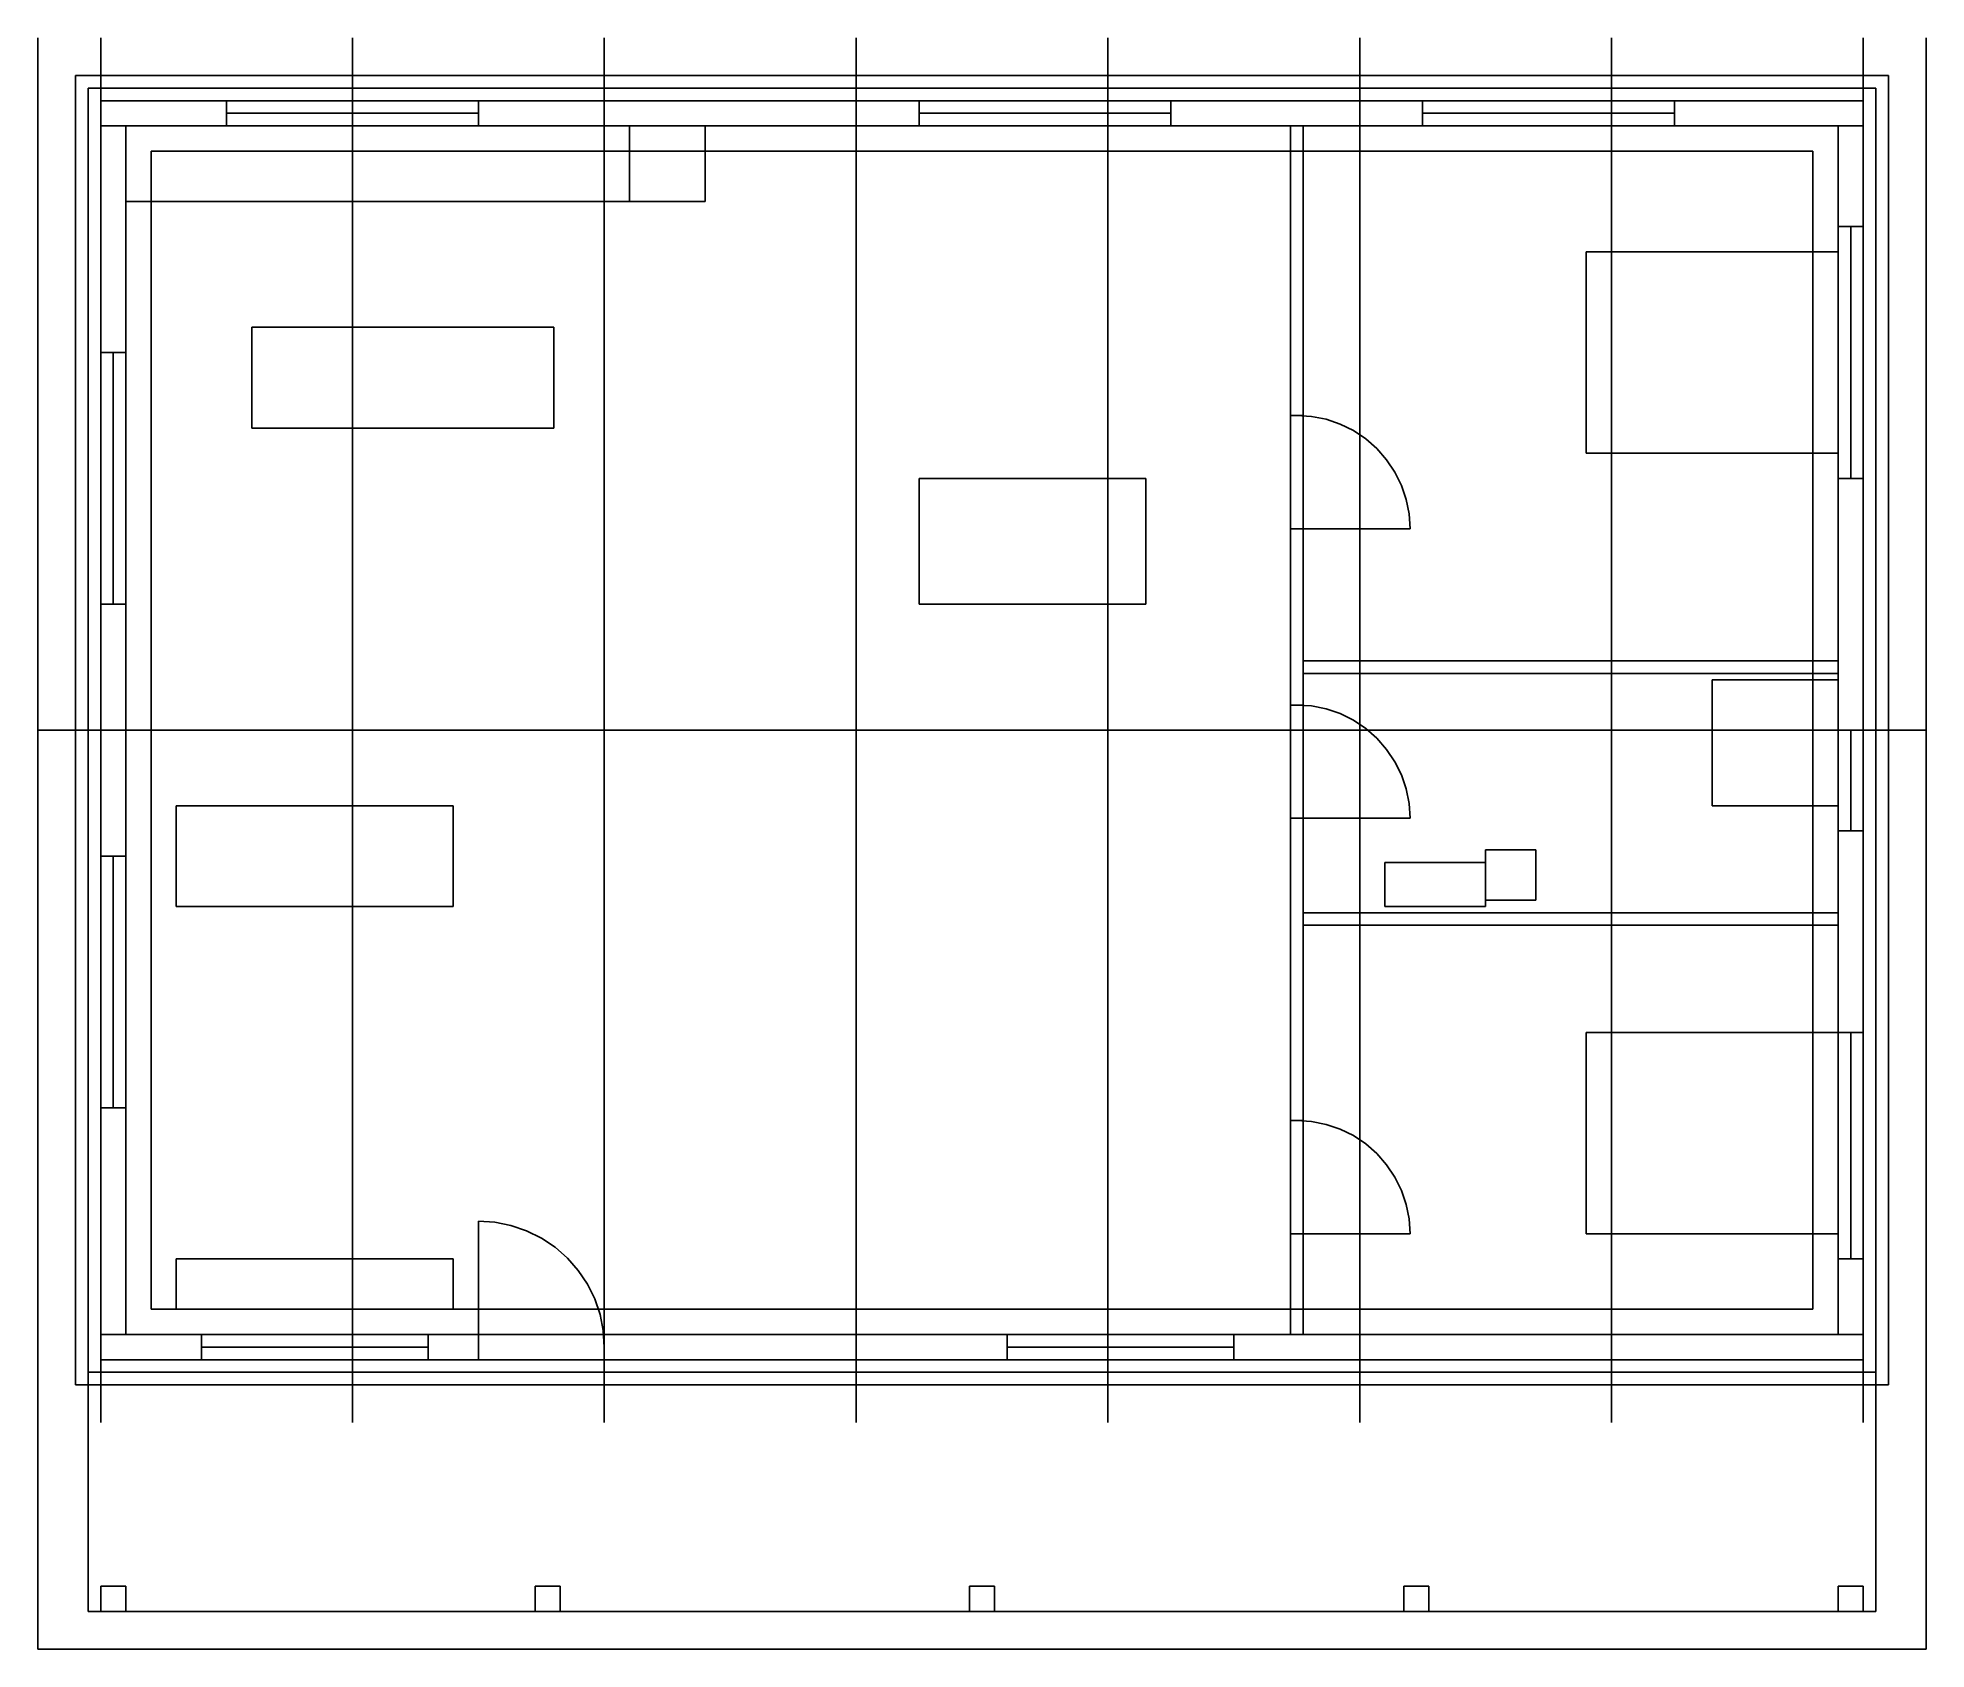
# Model space of a CAD drawing. Header units: metres. Extents: x -0.5 to 14.5, y -2.3 to 10.5.
import ezdxf

# ---------------------------------------------------------------- set-up
doc = ezdxf.new("R2010")
doc.units = ezdxf.units.M

msp = doc.modelspace()

# ---------------------------------------------------------------- linework, layer by layer
at = {"layer": 'FIX', "color": 1}
for p, q in [((4.2, 9.8), (0.2, 9.8)), ((0.2, 9.8), (0.2, 9.2)), ((4.2, 9.8, 0.9), (0.2, 9.8, 0.9)), ((0.2, 9.8, 0.9), (0.2, 9.2, 0.9)), ((0.2, 9.8), (0.2, 9.8, 0.9)), ((4.2, 9.2), (4.2, 9.8)), ((4.2, 9.2, 0.9), (4.2, 9.8, 0.9)), ((4.2, 9.8), (4.2, 9.8, 0.9)), ((4.8, 9.8), (4.2, 9.8)), ((4.8, 9.8, 2), (4.2, 9.8, 2)), ((4.2, 9.8, 2), (4.2, 9.2, 2)), ((4.2, 9.8), (4.2, 9.8, 2)), ((4.8, 9.2), (4.8, 9.8)), ((4.8, 9.2, 2), (4.8, 9.8, 2)), ((4.8, 9.8), (4.8, 9.8, 2)), ((0.2, 9.2), (4.2, 9.2)), ((0.2, 9.2, 0.9), (4.2, 9.2, 0.9)), ((0.2, 9.2), (0.2, 9.2, 0.9)), ((4.2, 9.2), (4.2, 9.2, 0.9)), ((4.2, 9.2), (4.8, 9.2)), ((4.2, 9.2, 2), (4.8, 9.2, 2)), ((4.2, 9.2), (4.2, 9.2, 2)), ((4.8, 9.2), (4.8, 9.2, 2)), ((13.8, 8.8), (11.8, 8.8)), ((11.8, 8.8), (11.8, 7.2)), ((13.8, 8.8, 0.5), (11.8, 8.8, 0.5)), ((11.8, 8.8, 0.5), (11.8, 7.2, 0.5)), ((11.8, 8.8), (11.8, 8.8, 0.5)), ((13.8, 7.2), (13.8, 8.8)), ((13.8, 7.2, 0.5), (13.8, 8.8, 0.5)), ((13.8, 8.8), (13.8, 8.8, 0.5)), ((3.6, 8.2), (1.2, 8.2)), ((1.2, 8.2), (1.2, 7.4)), ((3.6, 8.2, 0.9), (1.2, 8.2, 0.9)), ((1.2, 8.2, 0.9), (1.2, 7.4, 0.9)), ((1.2, 8.2), (1.2, 8.2, 0.9)), ((3.6, 7.4), (3.6, 8.2)), ((3.6, 7.4, 0.9), (3.6, 8.2, 0.9)), ((3.6, 8.2), (3.6, 8.2, 0.9)), ((1.2, 7.4), (3.6, 7.4)), ((1.2, 7.4, 0.9), (3.6, 7.4, 0.9)), ((1.2, 7.4), (1.2, 7.4, 0.9)), ((3.6, 7.4), (3.6, 7.4, 0.9)), ((11.8, 7.2), (13.8, 7.2)), ((11.8, 7.2, 0.5), (13.8, 7.2, 0.5)), ((11.8, 7.2), (11.8, 7.2, 0.5)), ((13.8, 7.2), (13.8, 7.2, 0.5)), ((8.3, 7), (6.5, 7)), ((6.5, 7), (6.5, 6)), ((8.3, 7, 0.75), (6.5, 7, 0.75)), ((6.5, 7, 0.75), (6.5, 6, 0.75)), ((6.5, 7), (6.5, 7, 0.75)), ((8.3, 6), (8.3, 7)), ((8.3, 6, 0.75), (8.3, 7, 0.75)), ((8.3, 7), (8.3, 7, 0.75)), ((6.5, 6), (8.3, 6)), ((6.5, 6, 0.75), (8.3, 6, 0.75)), ((6.5, 6), (6.5, 6, 0.75)), ((8.3, 6), (8.3, 6, 0.75)), ((13.8, 5.4), (12.8, 5.4)), ((12.8, 5.4), (12.8, 4.4)), ((13.8, 5.4, 0.05), (12.8, 5.4, 0.05)), ((12.8, 5.4, 0.05), (12.8, 4.4, 0.05)), ((12.8, 5.4), (12.8, 5.4, 0.05)), ((13.8, 4.4), (13.8, 5.4)), ((13.8, 4.4, 0.05), (13.8, 5.4, 0.05)), ((13.8, 5.4), (13.8, 5.4, 0.05)), ((2.8, 4.4), (0.6, 4.4)), ((0.6, 4.4), (0.6, 3.6)), ((2.8, 4.4, 0.45), (0.6, 4.4, 0.45)), ((0.6, 4.4, 0.45), (0.6, 3.6, 0.45)), ((0.6, 4.4), (0.6, 4.4, 0.45)), ((2.8, 3.6), (2.8, 4.4)), ((2.8, 3.6, 0.45), (2.8, 4.4, 0.45)), ((2.8, 4.4), (2.8, 4.4, 0.45)), ((12.8, 4.4), (13.8, 4.4)), ((12.8, 4.4, 0.05), (13.8, 4.4, 0.05)), ((12.8, 4.4), (12.8, 4.4, 0.05)), ((13.8, 4.4), (13.8, 4.4, 0.05)), ((11.4, 4.05), (11, 4.05)), ((11, 4.05), (11, 3.65)), ((11.4, 4.05, 0.4), (11, 4.05, 0.4)), ((11, 4.05, 0.4), (11, 3.65, 0.4)), ((11, 4.05), (11, 4.05, 0.4)), ((11.4, 3.65), (11.4, 4.05)), ((11.4, 3.65, 0.4), (11.4, 4.05, 0.4)), ((11.4, 4.05), (11.4, 4.05, 0.4)), ((11, 3.95), (10.2, 3.95)), ((10.2, 3.95), (10.2, 3.6)), ((11, 3.95, 0.85), (10.2, 3.95, 0.85)), ((10.2, 3.95, 0.85), (10.2, 3.6, 0.85)), ((10.2, 3.95), (10.2, 3.95, 0.85)), ((11, 3.6), (11, 3.95)), ((11, 3.6, 0.85), (11, 3.95, 0.85)), ((11, 3.95), (11, 3.95, 0.85)), ((0.6, 3.6), (2.8, 3.6)), ((0.6, 3.6, 0.45), (2.8, 3.6, 0.45)), ((0.6, 3.6), (0.6, 3.6, 0.45)), ((2.8, 3.6), (2.8, 3.6, 0.45)), ((10.2, 3.6), (11, 3.6)), ((10.2, 3.6, 0.85), (11, 3.6, 0.85)), ((10.2, 3.6), (10.2, 3.6, 0.85)), ((11, 3.65), (11.4, 3.65)), ((11, 3.65, 0.4), (11.4, 3.65, 0.4)), ((11, 3.65), (11, 3.65, 0.4)), ((11, 3.6), (11, 3.6, 0.85)), ((11.4, 3.65), (11.4, 3.65, 0.4)), ((13.8, 2.6), (11.8, 2.6)), ((11.8, 2.6), (11.8, 1)), ((13.8, 2.6, 0.5), (11.8, 2.6, 0.5)), ((11.8, 2.6, 0.5), (11.8, 1, 0.5)), ((11.8, 2.6), (11.8, 2.6, 0.5)), ((13.8, 1), (13.8, 2.6)), ((13.8, 1, 0.5), (13.8, 2.6, 0.5)), ((13.8, 2.6), (13.8, 2.6, 0.5)), ((11.8, 1), (13.8, 1)), ((11.8, 1, 0.5), (13.8, 1, 0.5)), ((11.8, 1), (11.8, 1, 0.5)), ((13.8, 1), (13.8, 1, 0.5)), ((2.8, 0.8), (0.6, 0.8)), ((0.6, 0.8), (0.6, 0.4)), ((2.8, 0.8, 0.5), (0.6, 0.8, 0.5)), ((0.6, 0.8, 0.5), (0.6, 0.4, 0.5)), ((0.6, 0.8), (0.6, 0.8, 0.5)), ((2.8, 0.4), (2.8, 0.8)), ((2.8, 0.4, 0.5), (2.8, 0.8, 0.5)), ((2.8, 0.8), (2.8, 0.8, 0.5)), ((0.6, 0.4), (2.8, 0.4)), ((0.6, 0.4, 0.5), (2.8, 0.4, 0.5)), ((0.6, 0.4), (0.6, 0.4, 0.5)), ((2.8, 0.4), (2.8, 0.4, 0.5))]:
    msp.add_line(p, q, dxfattribs=at)
at = {"layer": 'OPEN', "color": 1}
for p, q in [((1, 10, 0.9), (3, 10, 0.9)), ((3, 10, 2.1), (1, 10, 2.1)), ((1, 10, 2.1), (1, 10, 0.9)), ((2, 10, 0.9), (2, 10, 2.1)), ((3, 10, 0.9), (3, 10, 2.1)), ((6.5, 10, 0.9), (8.5, 10, 0.9)), ((8.5, 10, 2.1), (6.5, 10, 2.1)), ((6.5, 10, 2.1), (6.5, 10, 0.9)), ((7.5, 10, 0.9), (7.5, 10, 2.1)), ((8.5, 10, 0.9), (8.5, 10, 2.1)), ((10.5, 10, 0.9), (12.5, 10, 0.9)), ((12.5, 10, 2.1), (10.5, 10, 2.1)), ((10.5, 10, 2.1), (10.5, 10, 0.9)), ((11.5, 10, 0.9), (11.5, 10, 2.1)), ((12.5, 10, 0.9), (12.5, 10, 2.1)), ((14, 7, 0.9), (14, 9, 0.9)), ((14, 9, 0.9), (14, 9, 2.1)), ((14, 9, 2.1), (14, 7, 2.1)), ((0, 6, 0.9), (0, 8, 0.9)), ((0, 8, 0.9), (0, 8, 2.1)), ((0, 8, 2.1), (0, 6, 2.1)), ((14, 8, 0.9), (14, 8, 2.1)), ((0, 7, 0.9), (0, 7, 2.1)), ((14, 7, 2.1), (14, 7, 0.9)), ((0, 6, 2.1), (0, 6, 0.9)), ((14, 4.2, 1.5), (14, 5, 1.5)), ((14, 5, 1.5), (14, 5, 2.1)), ((14, 5, 2.1), (14, 4.2, 2.1)), ((14, 4.6, 1.5), (14, 4.6, 2.1)), ((14, 4.2, 2.1), (14, 4.2, 1.5)), ((0, 2, 0.9), (0, 4, 0.9)), ((0, 4, 0.9), (0, 4, 2.1)), ((0, 4, 2.1), (0, 2, 2.1)), ((0, 3, 0.9), (0, 3, 2.1)), ((14, 0.8, 0.9), (14, 2.6, 0.9)), ((14, 2.6, 0.9), (14, 2.6, 2.1)), ((14, 2.6, 2.1), (14, 0.8, 2.1)), ((0, 2, 2.1), (0, 2, 0.9)), ((14, 1.7, 0.9), (14, 1.7, 2.1)), ((14, 0.8, 2.1), (14, 0.8, 0.9)), ((0.8, 0, 0.9), (2.6, 0, 0.9)), ((2.6, 0, 2.1), (0.8, 0, 2.1)), ((0.8, 0, 2.1), (0.8, 0, 0.9)), ((1.7, 0, 0.9), (1.7, 0, 2.1)), ((2.6, 0, 0.9), (2.6, 0, 2.1)), ((7.2, 0, 0.9), (9, 0, 0.9)), ((9, 0, 2.1), (7.2, 0, 2.1)), ((7.2, 0, 2.1), (7.2, 0, 0.9)), ((8.1, 0, 0.9), (8.1, 0, 2.1)), ((9, 0, 0.9), (9, 0, 2.1))]:
    msp.add_line(p, q, dxfattribs=at)
at = {"layer": 'PLAN', "color": 1}
for p, q in [((1, 9.8), (1, 10)), ((1, 9.9), (3, 9.9)), ((3, 9.8), (3, 10)), ((6.5, 9.8), (6.5, 10)), ((6.5, 9.9), (8.5, 9.9)), ((8.5, 9.8), (8.5, 10)), ((10.5, 9.8), (10.5, 10)), ((10.5, 9.9), (12.5, 9.9)), ((12.5, 9.8), (12.5, 10)), ((13.8, 9), (14, 9)), ((13.9, 7), (13.9, 9)), ((0, 8), (0.2, 8)), ((0.1, 6), (0.1, 8)), ((13.8, 7), (14, 7)), ((0, 6), (0.2, 6)), ((13.8, 5), (14, 5)), ((13.9, 4.2), (13.9, 5)), ((13.8, 4.2), (14, 4.2)), ((0, 4), (0.2, 4)), ((0.1, 2), (0.1, 4)), ((13.8, 2.6), (14, 2.6)), ((13.9, 0.8), (13.9, 2.6)), ((0, 2), (0.2, 2)), ((13.8, 0.8), (14, 0.8)), ((0.8, 0), (0.8, 0.2)), ((2.6, 0), (2.6, 0.2)), ((7.2, 0), (7.2, 0.2)), ((9, 0), (9, 0.2)), ((0.8, 0.1), (2.6, 0.1)), ((7.2, 0.1), (9, 0.1))]:
    msp.add_line(p, q, dxfattribs=at)
at = {"layer": 'ROOF', "color": 1}
for p, q in [((-0.5, 5, 3.6), (-0.5, 10.5, 2.61)), ((-0.5, -0.5, 2.61), (-0.5, 10.5, 2.61)), ((14.5, 5, 3.6), (14.5, 10.5, 2.61)), ((14.5, -0.5, 2.61), (14.5, 10.5, 2.61)), ((-0.5, -0.5, 2.61), (-0.5, 5, 3.6)), ((-0.5, 5, 3.6), (14.5, 5, 3.6)), ((14.5, -0.5, 2.61), (14.5, 5, 3.6)), ((-0.5, -2.3, 2.55), (-0.5, -0.5, 2.61)), ((14.5, -2.3, 2.55), (14.5, -0.5, 2.61)), ((-0.5, -2.3, 2.55), (14.5, -2.3, 2.55))]:
    msp.add_line(p, q, dxfattribs=at)
at = {"layer": 'SLAB', "color": 1}
for p, q in [((14.1, 10.1, -0.15), (-0.1, 10.1, -0.15)), ((-0.1, 10.1, -0.15), (-0.1, -0.1, -0.15)), ((14.1, 10.1), (-0.1, 10.1)), ((-0.1, 10.1), (-0.1, -0.1)), ((-0.1, 10.1, -0.15), (-0.1, 10.1)), ((14.1, -0.1, -0.15), (14.1, 10.1, -0.15)), ((14.1, -0.1), (14.1, 10.1)), ((14.1, 10.1, -0.15), (14.1, 10.1)), ((-0.1, -0.1, -0.15), (14.1, -0.1, -0.15)), ((-0.1, -0.1), (14.1, -0.1)), ((-0.1, -0.1, -0.15), (-0.1, -0.1)), ((-0.1, -0.1, -0.15), (-0.1, -2, -0.15)), ((-0.1, -0.1), (-0.1, -2)), ((14.1, -0.1, -0.15), (14.1, -0.1)), ((14.1, -2, -0.15), (14.1, -0.1, -0.15)), ((14.1, -2), (14.1, -0.1)), ((-0.1, -2, -0.15), (14.1, -2, -0.15)), ((-0.1, -2), (14.1, -2)), ((-0.1, -2, -0.15), (-0.1, -2)), ((14.1, -2, -0.15), (14.1, -2))]:
    msp.add_line(p, q, dxfattribs=at)
at = {"layer": 'STRUCT', "color": 1}
for p, q in [((14.2, 10.2, -0.55), (-0.2, 10.2, -0.55)), ((-0.2, 10.2, -0.55), (-0.2, -0.2, -0.55)), ((14.2, 10.2, -0.15), (-0.2, 10.2, -0.15)), ((-0.2, 10.2, -0.15), (-0.2, -0.2, -0.15)), ((-0.2, 10.2, -0.55), (-0.2, 10.2, -0.15)), ((14.2, -0.2, -0.55), (14.2, 10.2, -0.55)), ((14.2, -0.2, -0.15), (14.2, 10.2, -0.15)), ((14.2, 10.2, -0.55), (14.2, 10.2, -0.15)), ((13.6, 9.6, -0.55), (0.4, 9.6, -0.55)), ((0.4, 9.6, -0.55), (0.4, 0.4, -0.55)), ((13.6, 9.6, -0.15), (0.4, 9.6, -0.15)), ((0.4, 9.6, -0.15), (0.4, 0.4, -0.15)), ((0.4, 9.6, -0.55), (0.4, 9.6, -0.15)), ((13.6, 0.4, -0.55), (13.6, 9.6, -0.55)), ((13.6, 0.4, -0.15), (13.6, 9.6, -0.15)), ((13.6, 9.6, -0.55), (13.6, 9.6, -0.15)), ((0.4, 0.4, -0.55), (13.6, 0.4, -0.55)), ((0.4, 0.4, -0.15), (13.6, 0.4, -0.15)), ((0.4, 0.4, -0.55), (0.4, 0.4, -0.15)), ((13.6, 0.4, -0.55), (13.6, 0.4, -0.15)), ((-0.2, -0.2, -0.55), (14.2, -0.2, -0.55)), ((-0.2, -0.2, -0.15), (14.2, -0.2, -0.15)), ((-0.2, -0.2, -0.55), (-0.2, -0.2, -0.15)), ((14.2, -0.2, -0.55), (14.2, -0.2, -0.15)), ((0.2, -1.8), (0, -1.8)), ((0, -1.8), (0, -2)), ((0.2, -1.8, 2.7), (0, -1.8, 2.7)), ((0, -1.8, 2.7), (0, -2, 2.7)), ((0, -1.8), (0, -1.8, 2.7)), ((0.2, -2), (0.2, -1.8)), ((0.2, -2, 2.7), (0.2, -1.8, 2.7)), ((0.2, -1.8), (0.2, -1.8, 2.7)), ((3.65, -1.8), (3.45, -1.8)), ((3.45, -1.8), (3.45, -2)), ((3.65, -1.8, 2.7), (3.45, -1.8, 2.7)), ((3.45, -1.8, 2.7), (3.45, -2, 2.7)), ((3.45, -1.8), (3.45, -1.8, 2.7)), ((3.65, -2), (3.65, -1.8)), ((3.65, -2, 2.7), (3.65, -1.8, 2.7)), ((3.65, -1.8), (3.65, -1.8, 2.7)), ((7.1, -1.8), (6.9, -1.8)), ((6.9, -1.8), (6.9, -2)), ((7.1, -1.8, 2.7), (6.9, -1.8, 2.7)), ((6.9, -1.8, 2.7), (6.9, -2, 2.7)), ((6.9, -1.8), (6.9, -1.8, 2.7)), ((7.1, -2), (7.1, -1.8)), ((7.1, -2, 2.7), (7.1, -1.8, 2.7)), ((7.1, -1.8), (7.1, -1.8, 2.7)), ((10.55, -1.8), (10.35, -1.8)), ((10.35, -1.8), (10.35, -2)), ((10.55, -1.8, 2.7), (10.35, -1.8, 2.7)), ((10.35, -1.8, 2.7), (10.35, -2, 2.7)), ((10.35, -1.8), (10.35, -1.8, 2.7)), ((10.55, -2), (10.55, -1.8)), ((10.55, -2, 2.7), (10.55, -1.8, 2.7)), ((10.55, -1.8), (10.55, -1.8, 2.7)), ((14, -1.8), (13.8, -1.8)), ((13.8, -1.8), (13.8, -2)), ((14, -1.8, 2.7), (13.8, -1.8, 2.7)), ((13.8, -1.8, 2.7), (13.8, -2, 2.7)), ((13.8, -1.8), (13.8, -1.8, 2.7)), ((14, -2), (14, -1.8)), ((14, -2, 2.7), (14, -1.8, 2.7)), ((14, -1.8), (14, -1.8, 2.7)), ((0, -2), (0.2, -2)), ((0, -2, 2.7), (0.2, -2, 2.7)), ((0, -2), (0, -2, 2.7)), ((0.2, -2), (0.2, -2, 2.7)), ((3.45, -2), (3.65, -2)), ((3.45, -2, 2.7), (3.65, -2, 2.7)), ((3.45, -2), (3.45, -2, 2.7)), ((3.65, -2), (3.65, -2, 2.7)), ((6.9, -2), (7.1, -2)), ((6.9, -2, 2.7), (7.1, -2, 2.7)), ((6.9, -2), (6.9, -2, 2.7)), ((7.1, -2), (7.1, -2, 2.7)), ((10.35, -2), (10.55, -2)), ((10.35, -2, 2.7), (10.55, -2, 2.7)), ((10.35, -2), (10.35, -2, 2.7)), ((10.55, -2), (10.55, -2, 2.7)), ((13.8, -2), (14, -2)), ((13.8, -2, 2.7), (14, -2, 2.7)), ((13.8, -2), (13.8, -2, 2.7)), ((14, -2), (14, -2, 2.7))]:
    msp.add_line(p, q, dxfattribs=at)
at = {"layer": 'SWING', "color": 1}
for p, q in [((9.6175, 7.4923), (9.5, 7.5)), ((9.7329, 7.4693), (9.6175, 7.4923)), ((9.8444, 7.4315), (9.7329, 7.4693)), ((9.95, 7.3794), (9.8444, 7.4315)), ((10.0479, 7.314), (9.95, 7.3794)), ((10.1364, 7.2364), (10.0479, 7.314)), ((10.214, 7.1479), (10.1364, 7.2364)), ((10.2794, 7.05), (10.214, 7.1479)), ((10.3315, 6.9444), (10.2794, 7.05)), ((10.3693, 6.8329), (10.3315, 6.9444)), ((10.3923, 6.7175), (10.3693, 6.8329)), ((9.5, 6.6), (10.4, 6.6)), ((10.4, 6.6), (10.3923, 6.7175)), ((9.6175, 5.1923), (9.5, 5.2)), ((9.7329, 5.1693), (9.6175, 5.1923)), ((9.8444, 5.1315), (9.7329, 5.1693)), ((9.95, 5.0794), (9.8444, 5.1315)), ((10.0479, 5.014), (9.95, 5.0794)), ((10.1364, 4.9364), (10.0479, 5.014)), ((10.214, 4.8479), (10.1364, 4.9364)), ((10.2794, 4.75), (10.214, 4.8479)), ((10.3315, 4.6444), (10.2794, 4.75)), ((10.3693, 4.5329), (10.3315, 4.6444)), ((10.3923, 4.4175), (10.3693, 4.5329)), ((10.4, 4.3), (10.3923, 4.4175)), ((9.5, 4.3), (10.4, 4.3)), ((9.6175, 1.8923), (9.5, 1.9)), ((9.7329, 1.8693), (9.6175, 1.8923)), ((9.8444, 1.8315), (9.7329, 1.8693)), ((9.95, 1.7794), (9.8444, 1.8315)), ((10.0479, 1.714), (9.95, 1.7794)), ((10.1364, 1.6364), (10.0479, 1.714)), ((10.214, 1.5479), (10.1364, 1.6364)), ((10.2794, 1.45), (10.214, 1.5479)), ((10.3315, 1.3444), (10.2794, 1.45)), ((10.3693, 1.2329), (10.3315, 1.3444)), ((10.3923, 1.1175), (10.3693, 1.2329)), ((3, 0.1), (3, 1.1)), ((3, 1.1), (3.1305, 1.0914)), ((3.1305, 1.0914), (3.2588, 1.0659)), ((3.2588, 1.0659), (3.3827, 1.0239)), ((10.4, 1), (10.3923, 1.1175)), ((3.3827, 1.0239), (3.5, 0.966)), ((3.5, 0.966), (3.6088, 0.8934)), ((9.5, 1), (10.4, 1)), ((3.6088, 0.8934), (3.7071, 0.8071)), ((3.7071, 0.8071), (3.7934, 0.7088)), ((3.7934, 0.7088), (3.866, 0.6)), ((3.866, 0.6), (3.9239, 0.4827)), ((3.9239, 0.4827), (3.9659, 0.3588)), ((3.9659, 0.3588), (3.9914, 0.2305)), ((3.9914, 0.2305), (4, 0.1))]:
    msp.add_line(p, q, dxfattribs=at)
at = {"layer": 'TRUSS', "color": 1}
for p, q in [((0, 5, 3.6), (0, 10.5, 2.61)), ((2, 5, 3.6), (2, 10.5, 2.61)), ((4, 5, 3.6), (4, 10.5, 2.61)), ((6, 5, 3.6), (6, 10.5, 2.61)), ((8, 5, 3.6), (8, 10.5, 2.61)), ((10, 5, 3.6), (10, 10.5, 2.61)), ((12, 5, 3.6), (12, 10.5, 2.61)), ((14, 5, 3.6), (14, 10.5, 2.61)), ((0, 0, 2.7), (0, 10, 2.7)), ((2, 0, 2.7), (2, 10, 2.7)), ((4, 0, 2.7), (4, 10, 2.7)), ((6, 0, 2.7), (6, 10, 2.7)), ((8, 0, 2.7), (8, 10, 2.7)), ((10, 0, 2.7), (10, 10, 2.7)), ((12, 0, 2.7), (12, 10, 2.7)), ((14, 0, 2.7), (14, 10, 2.7)), ((0, -0.5, 2.61), (0, 5, 3.6)), ((0, 5, 2.7), (0, 5, 3.6)), ((2, -0.5, 2.61), (2, 5, 3.6)), ((2, 5, 2.7), (2, 5, 3.6)), ((4, -0.5, 2.61), (4, 5, 3.6)), ((4, 5, 2.7), (4, 5, 3.6)), ((6, -0.5, 2.61), (6, 5, 3.6)), ((6, 5, 2.7), (6, 5, 3.6)), ((8, -0.5, 2.61), (8, 5, 3.6)), ((8, 5, 2.7), (8, 5, 3.6)), ((10, -0.5, 2.61), (10, 5, 3.6)), ((10, 5, 2.7), (10, 5, 3.6)), ((12, -0.5, 2.61), (12, 5, 3.6)), ((12, 5, 2.7), (12, 5, 3.6)), ((14, -0.5, 2.61), (14, 5, 3.6)), ((14, 5, 2.7), (14, 5, 3.6)), ((0, -2, 2.55), (14, -2, 2.55))]:
    msp.add_line(p, q, dxfattribs=at)
at = {"layer": 'WALL', "color": 1}
for p, q in [((14, 10), (0, 10)), ((0, 10), (0, 9.8)), ((14, 10, 2.7), (0, 10, 2.7)), ((0, 10, 2.7), (0, 9.8, 2.7)), ((0, 10), (0, 10, 2.7)), ((14, 9.8), (14, 10)), ((14, 9.8, 2.7), (14, 10, 2.7)), ((14, 10), (14, 10, 2.7)), ((0, 9.8), (14, 9.8)), ((0, 9.8, 2.7), (14, 9.8, 2.7)), ((0, 9.8), (0, 9.8, 2.7)), ((0.2, 9.8), (0, 9.8)), ((0, 9.8), (0, 0.2)), ((0.2, 9.8, 2.7), (0, 9.8, 2.7)), ((0, 9.8, 2.7), (0, 0.2, 2.7)), ((0.2, 0.2), (0.2, 9.8)), ((0.2, 0.2, 2.7), (0.2, 9.8, 2.7)), ((0.2, 9.8), (0.2, 9.8, 2.7)), ((9.55, 9.8), (9.45, 9.8)), ((9.45, 9.8), (9.45, 7.5)), ((9.55, 9.8, 2.7), (9.45, 9.8, 2.7)), ((9.45, 9.8, 2.7), (9.45, 7.5, 2.7)), ((9.45, 9.8), (9.45, 9.8, 2.7)), ((9.55, 7.5), (9.55, 9.8)), ((9.55, 7.5, 2.7), (9.55, 9.8, 2.7)), ((9.55, 9.8), (9.55, 9.8, 2.7)), ((14, 9.8), (13.8, 9.8)), ((13.8, 9.8), (13.8, 0.2)), ((14, 9.8, 2.7), (13.8, 9.8, 2.7)), ((13.8, 9.8, 2.7), (13.8, 0.2, 2.7)), ((13.8, 9.8), (13.8, 9.8, 2.7)), ((14, 9.8), (14, 9.8, 2.7)), ((14, 0.2), (14, 9.8)), ((14, 0.2, 2.7), (14, 9.8, 2.7)), ((9.55, 7.5, 2.1), (9.45, 7.5, 2.1)), ((9.45, 7.5, 2.1), (9.45, 6.6, 2.1)), ((9.55, 7.5, 2.7), (9.45, 7.5, 2.7)), ((9.45, 7.5, 2.7), (9.45, 6.6, 2.7)), ((9.45, 7.5, 2.1), (9.45, 7.5, 2.7)), ((9.45, 7.5), (9.55, 7.5)), ((9.45, 7.5), (9.45, 7.5, 2.7)), ((9.55, 6.6, 2.1), (9.55, 7.5, 2.1)), ((9.55, 6.6, 2.7), (9.55, 7.5, 2.7)), ((9.55, 7.5, 2.1), (9.55, 7.5, 2.7)), ((9.55, 7.5), (9.55, 7.5, 2.7)), ((9.55, 6.6), (9.45, 6.6)), ((9.45, 6.6), (9.45, 5.2)), ((9.55, 6.6, 2.7), (9.45, 6.6, 2.7)), ((9.45, 6.6, 2.7), (9.45, 5.2, 2.7)), ((9.45, 6.6), (9.45, 6.6, 2.7)), ((9.45, 6.6, 2.1), (9.55, 6.6, 2.1)), ((9.45, 6.6, 2.1), (9.45, 6.6, 2.7)), ((9.55, 5.2), (9.55, 6.6)), ((9.55, 5.2, 2.7), (9.55, 6.6, 2.7)), ((9.55, 6.6), (9.55, 6.6, 2.7)), ((9.55, 6.6, 2.1), (9.55, 6.6, 2.7)), ((13.8, 5.55), (9.55, 5.55)), ((9.55, 5.55), (9.55, 5.45)), ((13.8, 5.55, 2.7), (9.55, 5.55, 2.7)), ((9.55, 5.55, 2.7), (9.55, 5.45, 2.7)), ((9.55, 5.55), (9.55, 5.55, 2.7)), ((13.8, 5.45), (13.8, 5.55)), ((13.8, 5.45, 2.7), (13.8, 5.55, 2.7)), ((13.8, 5.55), (13.8, 5.55, 2.7)), ((9.55, 5.45), (13.8, 5.45)), ((9.55, 5.45, 2.7), (13.8, 5.45, 2.7)), ((9.55, 5.45), (9.55, 5.45, 2.7)), ((13.8, 5.45), (13.8, 5.45, 2.7)), ((9.55, 5.2, 2.1), (9.45, 5.2, 2.1)), ((9.45, 5.2, 2.1), (9.45, 4.3, 2.1)), ((9.55, 5.2, 2.7), (9.45, 5.2, 2.7)), ((9.45, 5.2, 2.7), (9.45, 4.3, 2.7)), ((9.45, 5.2, 2.1), (9.45, 5.2, 2.7)), ((9.45, 5.2), (9.55, 5.2)), ((9.45, 5.2), (9.45, 5.2, 2.7)), ((9.55, 4.3, 2.1), (9.55, 5.2, 2.1)), ((9.55, 4.3, 2.7), (9.55, 5.2, 2.7)), ((9.55, 5.2, 2.1), (9.55, 5.2, 2.7)), ((9.55, 5.2), (9.55, 5.2, 2.7)), ((9.55, 4.3), (9.45, 4.3)), ((9.45, 4.3), (9.45, 1.9)), ((9.55, 4.3, 2.7), (9.45, 4.3, 2.7)), ((9.45, 4.3, 2.7), (9.45, 1.9, 2.7)), ((9.45, 4.3), (9.45, 4.3, 2.7)), ((9.45, 4.3, 2.1), (9.55, 4.3, 2.1)), ((9.45, 4.3, 2.1), (9.45, 4.3, 2.7)), ((9.55, 1.9), (9.55, 4.3)), ((9.55, 1.9, 2.7), (9.55, 4.3, 2.7)), ((9.55, 4.3), (9.55, 4.3, 2.7)), ((9.55, 4.3, 2.1), (9.55, 4.3, 2.7)), ((13.8, 3.55), (9.55, 3.55)), ((9.55, 3.55), (9.55, 3.45)), ((13.8, 3.55, 2.7), (9.55, 3.55, 2.7)), ((9.55, 3.55, 2.7), (9.55, 3.45, 2.7)), ((9.55, 3.55), (9.55, 3.55, 2.7)), ((9.55, 3.45), (13.8, 3.45)), ((9.55, 3.45, 2.7), (13.8, 3.45, 2.7)), ((9.55, 3.45), (9.55, 3.45, 2.7)), ((13.8, 3.45), (13.8, 3.55)), ((13.8, 3.45, 2.7), (13.8, 3.55, 2.7)), ((13.8, 3.55), (13.8, 3.55, 2.7)), ((13.8, 3.45), (13.8, 3.45, 2.7)), ((9.55, 1.9, 2.1), (9.45, 1.9, 2.1)), ((9.45, 1.9, 2.1), (9.45, 1, 2.1)), ((9.55, 1.9, 2.7), (9.45, 1.9, 2.7)), ((9.45, 1.9, 2.7), (9.45, 1, 2.7)), ((9.45, 1.9, 2.1), (9.45, 1.9, 2.7)), ((9.45, 1.9), (9.55, 1.9)), ((9.45, 1.9), (9.45, 1.9, 2.7)), ((9.55, 1, 2.1), (9.55, 1.9, 2.1)), ((9.55, 1, 2.7), (9.55, 1.9, 2.7)), ((9.55, 1.9, 2.1), (9.55, 1.9, 2.7)), ((9.55, 1.9), (9.55, 1.9, 2.7)), ((9.55, 1), (9.45, 1)), ((9.45, 1), (9.45, 0.2)), ((9.55, 1, 2.7), (9.45, 1, 2.7)), ((9.45, 1, 2.7), (9.45, 0.2, 2.7)), ((9.45, 1), (9.45, 1, 2.7)), ((9.45, 1, 2.1), (9.55, 1, 2.1)), ((9.45, 1, 2.1), (9.45, 1, 2.7)), ((9.55, 0.2), (9.55, 1)), ((9.55, 0.2, 2.7), (9.55, 1, 2.7)), ((9.55, 1), (9.55, 1, 2.7)), ((9.55, 1, 2.1), (9.55, 1, 2.7)), ((3, 0.2), (0, 0.2)), ((0, 0.2), (0, 0)), ((3, 0.2, 2.7), (0, 0.2, 2.7)), ((0, 0.2, 2.7), (0, 0, 2.7)), ((0, 0.2), (0, 0.2, 2.7)), ((0, 0.2), (0.2, 0.2)), ((0, 0.2, 2.7), (0.2, 0.2, 2.7)), ((0.2, 0.2), (0.2, 0.2, 2.7)), ((3, 0), (3, 0.2)), ((3, 0, 2.7), (3, 0.2, 2.7)), ((3, 0.2), (3, 0.2, 2.7)), ((4, 0.2, 2.1), (3, 0.2, 2.1)), ((3, 0.2, 2.1), (3, 0, 2.1)), ((4, 0.2, 2.7), (3, 0.2, 2.7)), ((3, 0.2, 2.1), (3, 0.2, 2.7)), ((4, 0, 2.1), (4, 0.2, 2.1)), ((4, 0, 2.7), (4, 0.2, 2.7)), ((4, 0.2, 2.1), (4, 0.2, 2.7)), ((14, 0.2), (4, 0.2)), ((4, 0.2), (4, 0)), ((14, 0.2, 2.7), (4, 0.2, 2.7)), ((4, 0.2), (4, 0.2, 2.7)), ((9.45, 0.2), (9.55, 0.2)), ((9.45, 0.2, 2.7), (9.55, 0.2, 2.7)), ((9.45, 0.2), (9.45, 0.2, 2.7)), ((9.55, 0.2), (9.55, 0.2, 2.7)), ((13.8, 0.2), (14, 0.2)), ((13.8, 0.2, 2.7), (14, 0.2, 2.7)), ((13.8, 0.2), (13.8, 0.2, 2.7)), ((14, 0), (14, 0.2)), ((14, 0, 2.7), (14, 0.2, 2.7)), ((14, 0.2), (14, 0.2, 2.7)), ((0, 0), (3, 0)), ((0, 0, 2.7), (3, 0, 2.7)), ((0, 0), (0, 0, 2.7)), ((3, 0), (3, 0, 2.7)), ((3, 0, 2.1), (4, 0, 2.1)), ((3, 0, 2.7), (4, 0, 2.7)), ((3, 0, 2.1), (3, 0, 2.7)), ((4, 0, 2.1), (4, 0, 2.7)), ((4, 0), (14, 0)), ((4, 0, 2.7), (14, 0, 2.7)), ((4, 0), (4, 0, 2.7)), ((14, 0), (14, 0, 2.7))]:
    msp.add_line(p, q, dxfattribs=at)

doc.saveas('drawing.dxf')
